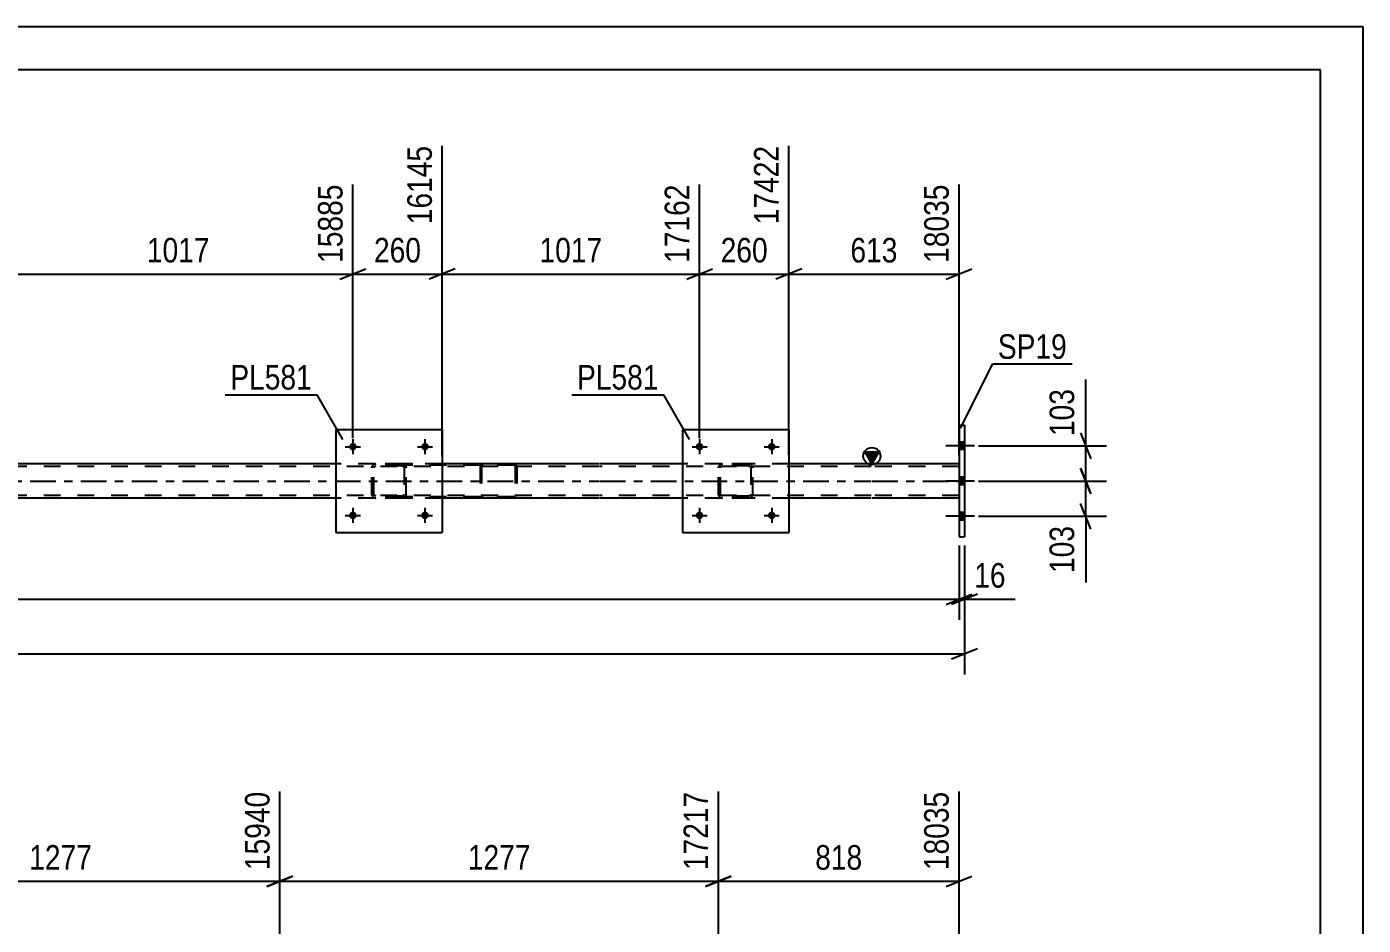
# Model space of a CAD drawing. Header units: millimetres. Extents: x 0 to 841, y 0 to 594.
# Drawn here: x 685.3 to 841, y 489.4 to 594 of the extents above; entities that cross this region are included whole.
import ezdxf

# ---------------------------------------------------------------- set-up
doc = ezdxf.new("R2010")
doc.units = ezdxf.units.MM
doc.linetypes.add('DXK_LINE_DOT2', pattern=[3.9198, 1.9599, -1.9599])
doc.linetypes.add('DXK_LINE_DOT3', pattern=[5.9187, 2.979, -0.9799, 0.9799, -0.9799])
doc.styles.add('Arial Narrow', font='ARIALN.TTF', dxfattribs={"height": 0.2})

# ---------------------------------------------------------------- blocks, each defined once
blk = doc.blocks.new('Unknown-814521562-1135 - 14273')
at = {"color": 5, "linetype": 'Continuous'}
for p, q in [((841, 594), (0, 594)), ((841, 0), (841, 594)), ((836, 589), (5, 589)), ((836, 5), (836, 589))]:
    blk.add_line(p, q, dxfattribs=at)
blk = doc.blocks.new('Bolt-814521562-5054 - 4986')
at = {"linetype": 'Continuous'}
for points in [[(794.56, 544.76), (794.56, 545.64), (793.92, 545.64), (793.92, 544.76)], [(794.56, 544.76), (794.56, 545.64), (793.92, 545.64), (793.92, 544.76)], [(794.56, 544.76), (794.56, 545.64), (793.92, 545.64), (793.92, 544.76)], [(794.56, 540.66), (794.56, 541.54), (793.92, 541.54), (793.92, 540.66)], [(794.56, 540.66), (794.56, 541.54), (793.92, 541.54), (793.92, 540.66)], [(794.56, 536.56), (794.56, 537.44), (793.92, 537.44), (793.92, 536.56)], [(794.56, 536.56), (794.56, 537.44), (793.92, 537.44), (793.92, 536.56)], [(794.56, 536.56), (794.56, 537.44), (793.92, 537.44), (793.92, 536.56)]]:
    blk.add_hatch(color=1, dxfattribs=at).paths.add_polyline_path(points)
at = {"color": 1, "linetype": 'Continuous'}
for p, q in [((795.72, 545.2), (792.4, 545.2)), ((795.72, 545.2), (792.4, 545.2)), ((795.72, 545.2), (792.4, 545.2)), ((794.56, 545.64), (793.92, 545.64)), ((794.56, 545.64), (793.92, 545.64)), ((794.56, 545.64), (793.92, 545.64)), ((794.56, 544.76), (793.92, 544.76)), ((794.56, 544.76), (793.92, 544.76)), ((794.56, 544.76), (793.92, 544.76)), ((795.72, 541.1), (792.4, 541.1)), ((795.72, 541.1), (792.4, 541.1)), ((794.56, 541.54), (793.92, 541.54)), ((794.56, 541.54), (793.92, 541.54)), ((794.56, 540.66), (793.92, 540.66)), ((794.56, 540.66), (793.92, 540.66)), ((794.56, 537.44), (793.92, 537.44)), ((794.56, 537.44), (793.92, 537.44)), ((794.56, 537.44), (793.92, 537.44)), ((795.72, 537), (792.4, 537)), ((795.72, 537), (792.4, 537)), ((795.72, 537), (792.4, 537)), ((794.56, 536.56), (793.92, 536.56)), ((794.56, 536.56), (793.92, 536.56)), ((794.56, 536.56), (793.92, 536.56))]:
    blk.add_line(p, q, dxfattribs=at)
blk = doc.blocks.new('Bolt-814521562-5219 - 4986')
at = {"linetype": 'Continuous'}
for points in [[(723.76, 537.1, -1), (722.88, 537.1, -1)], [(732.16, 537.1, -1), (731.28, 537.1, -1)]]:
    blk.add_hatch(color=1, dxfattribs=at).paths.add_polyline_path(points)
at = {"color": 1, "linetype": 'Continuous'}
for p, q in [((722.44, 537.1), (724.2, 537.1)), ((723.32, 537.98), (723.32, 536.22)), ((730.84, 537.1), (732.6, 537.1)), ((731.72, 537.98), (731.72, 536.22))]:
    blk.add_line(p, q, dxfattribs=at)
blk = doc.blocks.new('Part-814521562-5015 - 4986')
at = {"linetype": 'Continuous'}
blk.add_hatch(color=2, dxfattribs=at).paths.add_polyline_path([(783.77, 543.1), (782.97, 544.5), (784.57, 544.5)])
at = {"color": 2, "linetype": 'Continuous'}
for p, q in [((783.77, 543.1), (782.97, 544.5)), ((782.97, 544.5), (784.57, 544.5)), ((784.57, 544.5), (783.77, 543.1)), ((721.32, 543.1), (682.64, 543.1)), ((752, 543.1), (733.72, 543.1)), ((761.7, 543.1), (752.1, 543.1)), ((783.7, 543.1), (774.1, 543.1)), ((793.92, 543.1), (783.8, 543.1)), ((721.32, 539.1), (682.64, 539.1)), ((752, 539.1), (733.72, 539.1)), ((761.7, 539.1), (752.1, 539.1)), ((783.7, 539.1), (774.1, 539.1)), ((793.92, 539.1), (783.8, 539.1))]:
    blk.add_line(p, q, dxfattribs=at)
at = {"color": 7, "linetype": 'DXK_LINE_DOT2'}
for p, q in [((752, 542.78), (87.94, 542.78)), ((733.72, 543.1), (721.32, 543.1)), ((783.7, 542.78), (752.1, 542.78)), ((774.1, 543.1), (761.7, 543.1)), ((793.92, 542.78), (783.8, 542.78)), ((793.92, 543.1), (793.92, 539.1)), ((752, 539.42), (87.94, 539.42)), ((733.72, 539.1), (721.32, 539.1)), ((783.7, 539.42), (752.1, 539.42)), ((774.1, 539.1), (761.7, 539.1)), ((793.92, 539.42), (783.8, 539.42))]:
    blk.add_line(p, q, dxfattribs=at)
at = {"color": 7, "linetype": 'DXK_LINE_DOT3'}
for p, q in [((87.94, 541.1), (752, 541.1)), ((752.1, 541.1), (783.7, 541.1)), ((783.8, 541.1), (793.92, 541.1))]:
    blk.add_line(p, q, dxfattribs=at)
at = {"color": 2, "linetype": 'Continuous'}
blk.add_circle((783.77, 544), 1, dxfattribs=at)
blk = doc.blocks.new('Part-814521562-5077 - 4986')
at = {"color": 7, "linetype": 'DXK_LINE_DOT2'}
for p, q in [((742.06, 543.1), (726.73, 543.1)), ((742.06, 542.94), (726.73, 542.94)), ((738.17, 542.91), (738.15, 542.78)), ((738.15, 542.78), (738.15, 539.42)), ((738.32, 542.78), (738.33, 542.84)), ((738.32, 542.78), (738.32, 539.42)), ((738.33, 542.84), (738.37, 542.9)), ((738.49, 543.1), (738.36, 543.08)), ((738.37, 542.9), (738.42, 542.93)), ((738.42, 542.93), (738.49, 542.94)), ((742.19, 543.08), (742.06, 543.1)), ((742.06, 542.94), (742.13, 542.93)), ((742.13, 542.93), (742.15, 542.92)), ((742.15, 542.92), (742.18, 542.9)), ((742.18, 542.9), (742.22, 542.84)), ((742.22, 542.84), (742.23, 542.78)), ((742.23, 542.78), (742.23, 539.42)), ((742.4, 542.78), (742.38, 542.91)), ((742.4, 542.78), (742.4, 539.42)), ((742.06, 539.26), (726.73, 539.26)), ((742.06, 539.1), (726.73, 539.1)), ((738.15, 539.42), (738.17, 539.3)), ((738.33, 539.36), (738.32, 539.42)), ((738.37, 539.31), (738.33, 539.36)), ((738.36, 539.13), (738.49, 539.1)), ((738.42, 539.28), (738.37, 539.31)), ((738.49, 539.26), (738.42, 539.28)), ((742.06, 539.26), (742.13, 539.28)), ((742.06, 539.1), (742.19, 539.13)), ((742.13, 539.28), (742.15, 539.29)), ((742.15, 539.29), (742.18, 539.31)), ((742.22, 539.36), (742.18, 539.31)), ((742.23, 539.42), (742.22, 539.36)), ((742.38, 539.3), (742.4, 539.42))]:
    blk.add_line(p, q, dxfattribs=at)
for centre, start, end in [((738.48, 542.77), 110.7583, 155.68), ((742.08, 542.77), 24.32, 69.2417), ((738.48, 539.44), 204.32, 249.2417)]:
    blk.add_arc(centre, 0.331, start, end, dxfattribs=at)
blk = doc.blocks.new('Part-814521562-5201 - 4986')
at = {"color": 2, "linetype": 'Continuous'}
for p, q in [((721.32, 547.1), (721.32, 535.1)), ((721.32, 547.1), (733.72, 547.1)), ((733.72, 547.1), (733.72, 535.1)), ((721.32, 535.1), (733.72, 535.1))]:
    blk.add_line(p, q, dxfattribs=at)
blk = doc.blocks.new('Bolt-814521562-5217 - 4986')
at = {"linetype": 'Continuous'}
for points in [[(764.14, 537.1, -1), (763.26, 537.1, -1)], [(772.54, 537.1, -1), (771.66, 537.1, -1)]]:
    blk.add_hatch(color=1, dxfattribs=at).paths.add_polyline_path(points)
at = {"color": 1, "linetype": 'Continuous'}
for p, q in [((762.82, 537.1), (764.58, 537.1)), ((763.7, 537.98), (763.7, 536.22)), ((771.22, 537.1), (772.98, 537.1)), ((772.1, 537.98), (772.1, 536.22))]:
    blk.add_line(p, q, dxfattribs=at)
blk = doc.blocks.new('Part-814521562-5107 - 4986')
at = {"color": 2, "linetype": 'Continuous'}
for p, q in [((793.92, 547.6), (794.56, 547.6)), ((793.92, 547.6), (793.92, 534.6)), ((794.56, 547.6), (794.56, 534.6)), ((793.92, 534.6), (794.56, 534.6))]:
    blk.add_line(p, q, dxfattribs=at)
blk = doc.blocks.new('Part-814521562-5195 - 4986')
at = {"color": 2, "linetype": 'Continuous'}
for p, q in [((761.7, 547.1), (761.7, 535.1)), ((761.7, 547.1), (774.1, 547.1)), ((774.1, 547.1), (774.1, 535.1)), ((761.7, 535.1), (774.1, 535.1))]:
    blk.add_line(p, q, dxfattribs=at)
blk = doc.blocks.new('Part-814521562-5196 - 4986')
at = {"color": 7, "linetype": 'DXK_LINE_DOT2'}
for p, q in [((765.9, 542.62), (765.94, 542.81)), ((765.94, 542.81), (765.9, 542.62)), ((765.9, 539.58), (765.9, 542.62)), ((766.14, 542.62), (766.16, 542.71)), ((766.14, 539.58), (766.14, 542.62)), ((766.16, 542.71), (766.21, 542.79)), ((766.2, 543.07), (766.38, 543.1)), ((766.38, 543.1), (766.2, 543.07)), ((766.21, 542.79), (766.29, 542.84)), ((766.29, 542.84), (766.38, 542.86)), ((769.42, 543.1), (766.38, 543.1)), ((769.42, 542.86), (766.38, 542.86)), ((769.42, 543.1), (769.61, 543.07)), ((769.61, 543.07), (769.42, 543.1)), ((769.42, 542.86), (769.52, 542.84)), ((769.52, 542.84), (769.59, 542.79)), ((769.59, 542.79), (769.65, 542.71)), ((769.65, 542.71), (769.66, 542.62)), ((769.66, 542.62), (769.66, 539.58)), ((769.87, 542.81), (769.9, 542.62)), ((769.9, 542.62), (769.87, 542.81)), ((769.9, 539.58), (769.9, 542.62)), ((765.94, 539.4), (765.9, 539.58)), ((765.9, 539.58), (765.94, 539.4)), ((766.16, 539.49), (766.14, 539.58)), ((766.21, 539.41), (766.16, 539.49)), ((766.38, 539.1), (766.2, 539.14)), ((766.2, 539.14), (766.38, 539.1)), ((766.29, 539.36), (766.21, 539.41)), ((766.38, 539.34), (766.29, 539.36)), ((769.42, 539.34), (766.38, 539.34)), ((769.42, 539.1), (766.38, 539.1)), ((769.52, 539.36), (769.42, 539.34)), ((769.61, 539.14), (769.42, 539.1)), ((769.42, 539.1), (769.61, 539.14)), ((769.59, 539.41), (769.52, 539.36)), ((769.65, 539.49), (769.59, 539.41)), ((769.66, 539.58), (769.65, 539.49)), ((769.9, 539.58), (769.87, 539.4)), ((769.87, 539.4), (769.9, 539.58))]:
    blk.add_line(p, q, dxfattribs=at)
at = {"color": 7, "linetype": 'DXK_LINE_DOT3'}
blk.add_line((767.9, 541.1), (767.9, 541.1), dxfattribs=at)
at = {"color": 7, "linetype": 'DXK_LINE_DOT2'}
for centre, start, end in [((766.38, 542.62), 112.5, 157.5), ((766.38, 542.62), 112.5, 157.5), ((769.42, 542.62), 22.5, 67.5), ((769.42, 542.62), 22.5, 67.5), ((766.38, 539.58), 202.5, 247.5), ((766.38, 539.58), 202.5, 247.5), ((769.42, 539.58), 292.5, 337.5), ((769.42, 539.58), 292.5, 337.5)]:
    blk.add_arc(centre, 0.48, start, end, dxfattribs=at)
blk = doc.blocks.new('Part-814521562-5202 - 4986')
at = {"color": 7, "linetype": 'DXK_LINE_DOT2'}
for p, q in [((725.52, 542.62), (725.56, 542.81)), ((725.56, 542.81), (725.52, 542.62)), ((725.52, 539.58), (725.52, 542.62)), ((725.76, 542.62), (725.78, 542.71)), ((725.76, 539.58), (725.76, 542.62)), ((725.78, 542.71), (725.83, 542.79)), ((725.82, 543.07), (726, 543.1)), ((726, 543.1), (725.82, 543.07)), ((725.83, 542.79), (725.91, 542.84)), ((725.91, 542.84), (726, 542.86)), ((729.04, 543.1), (726, 543.1)), ((729.04, 542.86), (726, 542.86)), ((729.04, 543.1), (729.23, 543.07)), ((729.23, 543.07), (729.04, 543.1)), ((729.04, 542.86), (729.14, 542.84)), ((729.14, 542.84), (729.21, 542.79)), ((729.21, 542.79), (729.27, 542.71)), ((729.27, 542.71), (729.28, 542.62)), ((729.28, 542.62), (729.28, 539.58)), ((729.49, 542.81), (729.52, 542.62)), ((729.52, 542.62), (729.49, 542.81)), ((729.52, 539.58), (729.52, 542.62)), ((725.56, 539.4), (725.52, 539.58)), ((725.52, 539.58), (725.56, 539.4)), ((725.78, 539.49), (725.76, 539.58)), ((725.83, 539.41), (725.78, 539.49)), ((726, 539.1), (725.82, 539.14)), ((725.82, 539.14), (726, 539.1)), ((725.91, 539.36), (725.83, 539.41)), ((726, 539.34), (725.91, 539.36)), ((729.04, 539.34), (726, 539.34)), ((729.04, 539.1), (726, 539.1)), ((729.14, 539.36), (729.04, 539.34)), ((729.23, 539.14), (729.04, 539.1)), ((729.04, 539.1), (729.23, 539.14)), ((729.21, 539.41), (729.14, 539.36)), ((729.27, 539.49), (729.21, 539.41)), ((729.28, 539.58), (729.27, 539.49)), ((729.52, 539.58), (729.49, 539.4)), ((729.49, 539.4), (729.52, 539.58))]:
    blk.add_line(p, q, dxfattribs=at)
at = {"color": 7, "linetype": 'DXK_LINE_DOT3'}
blk.add_line((727.52, 541.1), (727.52, 541.1), dxfattribs=at)
at = {"color": 7, "linetype": 'DXK_LINE_DOT2'}
for centre, start, end in [((726, 542.62), 112.5, 157.5), ((726, 542.62), 112.5, 157.5), ((729.04, 542.62), 22.5, 67.5), ((729.04, 542.62), 22.5, 67.5), ((726, 539.58), 202.5, 247.5), ((726, 539.58), 202.5, 247.5), ((729.04, 539.58), 292.5, 337.5), ((729.04, 539.58), 292.5, 337.5)]:
    blk.add_arc(centre, 0.48, start, end, dxfattribs=at)
blk = doc.blocks.new('Bolt-814521562-5216 - 4986')
at = {"linetype": 'Continuous'}
for points in [[(764.14, 545.1, -1), (763.26, 545.1, -1)], [(772.54, 545.1, -1), (771.66, 545.1, -1)]]:
    blk.add_hatch(color=1, dxfattribs=at).paths.add_polyline_path(points)
at = {"color": 1, "linetype": 'Continuous'}
for p, q in [((762.82, 545.1), (764.58, 545.1)), ((763.7, 545.98), (763.7, 544.22)), ((771.22, 545.1), (772.98, 545.1)), ((772.1, 545.98), (772.1, 544.22))]:
    blk.add_line(p, q, dxfattribs=at)
blk = doc.blocks.new('Bolt-814521562-5218 - 4986')
at = {"linetype": 'Continuous'}
for points in [[(723.76, 545.1, -1), (722.88, 545.1, -1)], [(732.16, 545.1, -1), (731.28, 545.1, -1)]]:
    blk.add_hatch(color=1, dxfattribs=at).paths.add_polyline_path(points)
at = {"color": 1, "linetype": 'Continuous'}
for p, q in [((722.44, 545.1), (724.2, 545.1)), ((723.32, 545.98), (723.32, 544.22)), ((730.84, 545.1), (732.6, 545.1)), ((731.72, 545.98), (731.72, 544.22))]:
    blk.add_line(p, q, dxfattribs=at)
blk = doc.blocks.new('StraightDimension-814521562-5855 - 4986')
at = {"color": 7, "linetype": 'Continuous'}
for p, q in [((794.56, 533.6), (794.56, 518.58)), ((793.06, 520.38), (796.06, 521.58)), ((87.3, 520.98), (794.56, 520.98))]:
    blk.add_line(p, q, dxfattribs=at)
blk = doc.blocks.new('StraightDimension-814521562-5843 - 4986')
at = {"color": 7, "linetype": 'Continuous'}
for p, q in [((774.1, 544.1), (774.1, 580.14)), ((793.92, 544.1), (793.92, 575.64)), ((775.6, 565.8), (772.6, 564.6)), ((774.1, 565.2), (793.92, 565.2)), ((792.42, 564.6), (795.42, 565.8))]:
    blk.add_line(p, q, dxfattribs=at)
at = {"color": 0, "linetype": 'Continuous'}
blk.add_wipeout([(793.32, 576.24), (789.12, 576.24), (789.12, 565.9), (793.32, 565.9)], dxfattribs=at)
at = {"color": 0}
blk.add_wipeout([(787.36, 565.95), (787.36, 570.15), (780.67, 570.15), (780.67, 565.95)], dxfattribs=at)
at = {"color": 3, "linetype": 'Continuous', "style": 'Arial Narrow'}
blk.add_text('18035', height=2.863, rotation=90.0002, dxfattribs=at).set_placement((792.72, 566.5))
at = {"color": 3, "style": 'Arial Narrow'}
blk.add_text('613', height=2.863, dxfattribs=at).set_placement((781.27, 566.55))
blk = doc.blocks.new('StraightDimension-814521562-5767 - 4986')
at = {"color": 7, "linetype": 'Continuous'}
for p, q in [((682.64, 544.1), (682.64, 580.14)), ((723.32, 546.1), (723.32, 575.64)), ((684.14, 565.8), (681.14, 564.6)), ((682.64, 565.2), (723.32, 565.2)), ((721.82, 564.6), (724.82, 565.8))]:
    blk.add_line(p, q, dxfattribs=at)
at = {"color": 0, "linetype": 'Continuous'}
blk.add_wipeout([(722.72, 576.24), (718.52, 576.24), (718.52, 565.9), (722.72, 565.9)], dxfattribs=at)
at = {"color": 0}
blk.add_wipeout([(707.24, 565.95), (707.24, 570.15), (698.73, 570.15), (698.73, 565.95)], dxfattribs=at)
at = {"color": 3, "linetype": 'Continuous', "style": 'Arial Narrow'}
blk.add_text('15885', height=2.863, rotation=90.0002, dxfattribs=at).set_placement((722.12, 566.5))
at = {"color": 3, "style": 'Arial Narrow'}
blk.add_text('1017', height=2.863, dxfattribs=at).set_placement((699.33, 566.55))
blk = doc.blocks.new('StraightDimension-814521562-5787 - 4986')
at = {"color": 7, "linetype": 'Continuous'}
for p, q in [((733.72, 544.1), (733.72, 580.14)), ((723.32, 546.1), (723.32, 575.64)), ((721.82, 564.6), (724.82, 565.8)), ((723.32, 565.2), (733.72, 565.2)), ((735.22, 565.8), (732.22, 564.6))]:
    blk.add_line(p, q, dxfattribs=at)
at = {"color": 0}
blk.add_wipeout([(731.87, 565.95), (731.87, 570.15), (725.18, 570.15), (725.18, 565.95)], dxfattribs=at)
at = {"color": 3, "style": 'Arial Narrow'}
blk.add_text('260', height=2.863, dxfattribs=at).set_placement((725.78, 566.55))
at = {"color": 0, "linetype": 'Continuous'}
blk.add_wipeout([(733.12, 580.74), (728.92, 580.74), (728.92, 570.4), (733.12, 570.4)], dxfattribs=at)
at = {"color": 3, "linetype": 'Continuous', "style": 'Arial Narrow'}
blk.add_text('16145', height=2.863, rotation=90.0002, dxfattribs=at).set_placement((732.52, 571))
blk = doc.blocks.new('StraightDimension-814521562-5807 - 4986')
at = {"color": 7, "linetype": 'Continuous'}
for p, q in [((733.72, 544.1), (733.72, 580.14)), ((763.7, 546.1), (763.7, 575.64)), ((735.22, 565.8), (732.22, 564.6)), ((733.72, 565.2), (763.7, 565.2)), ((762.2, 564.6), (765.2, 565.8))]:
    blk.add_line(p, q, dxfattribs=at)
at = {"color": 0, "linetype": 'Continuous'}
blk.add_wipeout([(763.1, 576.24), (758.9, 576.24), (758.9, 565.9), (763.1, 565.9)], dxfattribs=at)
at = {"color": 0}
blk.add_wipeout([(752.97, 565.95), (752.97, 570.15), (744.46, 570.15), (744.46, 565.95)], dxfattribs=at)
at = {"color": 3, "linetype": 'Continuous', "style": 'Arial Narrow'}
blk.add_text('17162', height=2.863, rotation=90.0002, dxfattribs=at).set_placement((762.5, 566.5))
at = {"color": 3, "style": 'Arial Narrow'}
blk.add_text('1017', height=2.863, dxfattribs=at).set_placement((745.06, 566.55))
blk = doc.blocks.new('StraightDimension-814521562-5827 - 4986')
at = {"color": 7, "linetype": 'Continuous'}
for p, q in [((774.1, 544.1), (774.1, 580.14)), ((763.7, 546.1), (763.7, 575.64)), ((762.2, 564.6), (765.2, 565.8)), ((763.7, 565.2), (774.1, 565.2)), ((775.6, 565.8), (772.6, 564.6))]:
    blk.add_line(p, q, dxfattribs=at)
at = {"color": 0}
blk.add_wipeout([(772.25, 565.95), (772.25, 570.15), (765.56, 570.15), (765.56, 565.95)], dxfattribs=at)
at = {"color": 3, "style": 'Arial Narrow'}
blk.add_text('260', height=2.863, dxfattribs=at).set_placement((766.16, 566.55))
at = {"color": 0, "linetype": 'Continuous'}
blk.add_wipeout([(773.5, 580.74), (769.3, 580.74), (769.3, 570.4), (773.5, 570.4)], dxfattribs=at)
at = {"color": 3, "linetype": 'Continuous', "style": 'Arial Narrow'}
blk.add_text('17422', height=2.863, rotation=90.0002, dxfattribs=at).set_placement((772.9, 571))
blk = doc.blocks.new('StraightDimension-814521562-8627 - 4986')
at = {"color": 7, "linetype": 'Continuous'}
for p, q in [((793.92, 533.6), (793.92, 524.93)), ((794.56, 533.6), (794.56, 524.93)), ((792.42, 526.73), (795.42, 527.93)), ((796.06, 527.93), (793.06, 526.73)), ((793.92, 527.33), (794.56, 527.33))]:
    blk.add_line(p, q, dxfattribs=at)
at = {"color": 0}
blk.add_wipeout([(799.95, 528.08), (799.95, 532.28), (795.09, 532.28), (795.09, 528.08)], dxfattribs=at)
at = {"color": 7, "linetype": 'Continuous'}
blk.add_line((794.56, 527.33), (800.47, 527.33), dxfattribs=at)
blk.add_line((794.56, 527.33), (800.47, 527.33), dxfattribs=at)
at = {"color": 3, "style": 'Arial Narrow'}
blk.add_text('16', height=2.863, dxfattribs=at).set_placement((795.69, 528.68))
blk = doc.blocks.new('StraightDimension-814521562-8628 - 4986')
at = {"color": 7, "linetype": 'Continuous'}
for p, q in [((793.92, 533.6), (793.92, 524.93)), ((792.42, 526.73), (795.42, 527.93)), ((87.94, 527.33), (793.92, 527.33))]:
    blk.add_line(p, q, dxfattribs=at)
blk = doc.blocks.new('StraightDimension-814521562-10087 - 4986')
at = {"color": 7, "linetype": 'Continuous'}
for p, q in [((808.08, 546.7), (809.28, 543.7)), ((796.19, 545.2), (811.08, 545.2)), ((808.68, 541.1), (808.68, 545.2)), ((809.28, 539.6), (808.08, 542.6)), ((796.19, 541.1), (811.08, 541.1))]:
    blk.add_line(p, q, dxfattribs=at)
at = {"color": 0}
blk.add_wipeout([(807.93, 552.41), (803.73, 552.41), (803.73, 545.73), (807.93, 545.73)], dxfattribs=at)
at = {"color": 7, "linetype": 'Continuous'}
blk.add_line((808.68, 545.2), (808.68, 552.94), dxfattribs=at)
blk.add_line((808.68, 545.2), (808.68, 552.94), dxfattribs=at)
at = {"color": 3, "style": 'Arial Narrow'}
blk.add_text('103', height=2.863, rotation=90.0002, dxfattribs=at).set_placement((807.33, 546.33))
blk = doc.blocks.new('StraightDimension-814521562-10088 - 4986')
at = {"color": 7, "linetype": 'Continuous'}
for p, q in [((808.08, 542.6), (809.28, 539.6)), ((796.19, 541.1), (811.08, 541.1)), ((808.68, 537), (808.68, 541.1)), ((809.28, 535.5), (808.08, 538.5)), ((796.19, 537), (811.08, 537))]:
    blk.add_line(p, q, dxfattribs=at)
at = {"color": 0}
blk.add_wipeout([(807.93, 536.48), (803.73, 536.48), (803.73, 529.79), (807.93, 529.79)], dxfattribs=at)
at = {"color": 7, "linetype": 'Continuous'}
blk.add_line((808.68, 537), (808.68, 529.27), dxfattribs=at)
blk.add_line((808.68, 537), (808.68, 529.27), dxfattribs=at)
at = {"color": 3, "style": 'Arial Narrow'}
blk.add_text('103', height=2.863, rotation=90.0002, dxfattribs=at).set_placement((807.33, 530.39))
blk = doc.blocks.new('StraightDimension-814521562-4115 - 3269')
at = {"color": 7, "linetype": 'Continuous'}
for p, q in [((663.74, 466.9), (663.74, 504.93)), ((714.82, 466.9), (714.82, 504.93)), ((665.24, 495.09), (662.24, 493.89)), ((713.32, 493.89), (716.32, 495.09)), ((663.74, 494.49), (714.82, 494.49))]:
    blk.add_line(p, q, dxfattribs=at)
at = {"color": 0, "linetype": 'Continuous'}
blk.add_wipeout([(714.22, 505.53), (710.02, 505.53), (710.02, 495.19), (714.22, 495.19)], dxfattribs=at)
at = {"color": 0}
blk.add_wipeout([(693.54, 495.24), (693.54, 499.44), (685.03, 499.44), (685.03, 495.24)], dxfattribs=at)
at = {"color": 3, "linetype": 'Continuous', "style": 'Arial Narrow'}
blk.add_text('15940', height=2.863, rotation=90.0002, dxfattribs=at).set_placement((713.62, 495.79))
at = {"color": 3, "style": 'Arial Narrow'}
blk.add_text('1277', height=2.863, dxfattribs=at).set_placement((685.63, 495.84))
blk = doc.blocks.new('StraightDimension-814521562-4125 - 3269')
at = {"color": 7, "linetype": 'Continuous'}
for p, q in [((714.82, 466.9), (714.82, 504.93)), ((765.9, 466.9), (765.9, 504.93)), ((716.32, 495.09), (713.32, 493.89)), ((764.4, 493.89), (767.4, 495.09)), ((714.82, 494.49), (765.9, 494.49))]:
    blk.add_line(p, q, dxfattribs=at)
at = {"color": 0, "linetype": 'Continuous'}
blk.add_wipeout([(765.3, 505.53), (761.1, 505.53), (761.1, 495.19), (765.3, 495.19)], dxfattribs=at)
at = {"color": 0}
blk.add_wipeout([(744.62, 495.24), (744.62, 499.44), (736.11, 499.44), (736.11, 495.24)], dxfattribs=at)
at = {"color": 3, "linetype": 'Continuous', "style": 'Arial Narrow'}
blk.add_text('17217', height=2.863, rotation=90.0002, dxfattribs=at).set_placement((764.7, 495.79))
at = {"color": 3, "style": 'Arial Narrow'}
blk.add_text('1277', height=2.863, dxfattribs=at).set_placement((736.71, 495.84))
blk = doc.blocks.new('StraightDimension-814521562-4135 - 3269')
at = {"color": 7, "linetype": 'Continuous'}
for p, q in [((765.9, 466.9), (765.9, 504.93)), ((793.92, 458.99), (793.92, 504.93)), ((767.4, 495.09), (764.4, 493.89)), ((792.42, 493.89), (795.42, 495.09)), ((765.9, 494.49), (793.92, 494.49))]:
    blk.add_line(p, q, dxfattribs=at)
at = {"color": 0, "linetype": 'Continuous'}
blk.add_wipeout([(793.32, 505.53), (789.12, 505.53), (789.12, 495.19), (793.32, 495.19)], dxfattribs=at)
at = {"color": 0}
blk.add_wipeout([(783.26, 495.24), (783.26, 499.44), (776.57, 499.44), (776.57, 495.24)], dxfattribs=at)
at = {"color": 3, "linetype": 'Continuous', "style": 'Arial Narrow'}
blk.add_text('18035', height=2.863, rotation=90.0002, dxfattribs=at).set_placement((792.72, 495.79))
at = {"color": 3, "style": 'Arial Narrow'}
blk.add_text('818', height=2.863, dxfattribs=at).set_placement((777.17, 495.84))
blk = doc.blocks.new('StraightDimension-814521562-10393 - 3269')
at = {"color": 7, "linetype": 'Continuous'}
for p, q in [((647.89, 454.99), (647.89, 491.35)), ((727.45, 454.99), (727.45, 486.85)), ((649.39, 477.01), (646.39, 475.81)), ((647.89, 476.41), (727.45, 476.41)), ((725.95, 475.81), (728.95, 477.01))]:
    blk.add_line(p, q, dxfattribs=at)
at = {"color": 0, "linetype": 'Continuous'}
blk.add_wipeout([(726.85, 487.45), (722.65, 487.45), (722.65, 477.11), (726.85, 477.11)], dxfattribs=at)
at = {"color": 0}
blk.add_wipeout([(691.92, 477.16), (691.92, 481.36), (683.41, 481.36), (683.41, 477.16)], dxfattribs=at)
at = {"color": 3, "linetype": 'Continuous', "style": 'Arial Narrow'}
blk.add_text('16255', height=2.863, rotation=90.0002, dxfattribs=at).set_placement((726.25, 477.71))
at = {"color": 3, "style": 'Arial Narrow'}
blk.add_text('1989', height=2.863, dxfattribs=at).set_placement((684.01, 477.76))
blk = doc.blocks.new('Mark-814521562-5197 - 4986')
at = {"color": 0}
blk.add_wipeout([(718.55, 551.75), (718.55, 554.75), (709.05, 554.75), (709.05, 551.75)], dxfattribs=at)
blk.add_wipeout([(718.55, 551.75), (718.55, 554.75), (709.05, 554.75), (709.05, 551.75)], dxfattribs=at)
at = {"color": 30, "linetype": 'Continuous'}
for p in [(708.45, 551.15), (722.15, 545.95)]:
    blk.add_line(p, (719.15, 551.15), dxfattribs=at)
at = {"color": 3, "style": 'Arial Narrow'}
blk.add_text('PL581', height=2.863, dxfattribs=at).set_placement((709.05, 551.75))
blk = doc.blocks.new('Mark-814521562-5103 - 4986')
at = {"color": 0}
blk.add_wipeout([(806.48, 555.33), (806.48, 558.33), (798.44, 558.33), (798.44, 555.33)], dxfattribs=at)
blk.add_wipeout([(806.48, 555.33), (806.48, 558.33), (798.44, 558.33), (798.44, 555.33)], dxfattribs=at)
at = {"color": 30, "linetype": 'Continuous'}
for p, q in [((794.08, 547.26), (797.84, 554.73)), ((797.84, 554.73), (807.08, 554.73))]:
    blk.add_line(p, q, dxfattribs=at)
at = {"color": 3, "style": 'Arial Narrow'}
blk.add_text('SP19', height=2.863, dxfattribs=at).set_placement((798.44, 555.33))
blk = doc.blocks.new('Mark-814521562-5191 - 4986')
at = {"color": 0}
blk.add_wipeout([(758.93, 551.75), (758.93, 554.75), (749.43, 554.75), (749.43, 551.75)], dxfattribs=at)
blk.add_wipeout([(758.93, 551.75), (758.93, 554.75), (749.43, 554.75), (749.43, 551.75)], dxfattribs=at)
at = {"color": 30, "linetype": 'Continuous'}
for p in [(748.83, 551.15), (762.53, 545.95)]:
    blk.add_line(p, (759.53, 551.15), dxfattribs=at)
at = {"color": 3, "style": 'Arial Narrow'}
blk.add_text('PL581', height=2.863, dxfattribs=at).set_placement((749.43, 551.75))

msp = doc.modelspace()

# ---------------------------------------------------------------- block references
for name in ['Unknown-814521562-1135 - 14273', 'Part-814521562-5201 - 4986', 'Part-814521562-5195 - 4986', 'Part-814521562-5107 - 4986', 'Part-814521562-5015 - 4986', 'Bolt-814521562-5218 - 4986', 'Bolt-814521562-5216 - 4986', 'Bolt-814521562-5054 - 4986', 'Part-814521562-5202 - 4986', 'Part-814521562-5077 - 4986', 'Part-814521562-5196 - 4986', 'Bolt-814521562-5219 - 4986', 'Bolt-814521562-5217 - 4986']:
    msp.add_blockref(name, (0, 0))

# ---------------------------------------------------------------- next in the draw order: block references
for name in ['StraightDimension-814521562-5767 - 4986', 'StraightDimension-814521562-5843 - 4986', 'StraightDimension-814521562-5855 - 4986', 'StraightDimension-814521562-4115 - 3269']:
    msp.add_blockref(name, (0, 0))

# ---------------------------------------------------------------- next in the draw order: block references
for name in ['StraightDimension-814521562-5787 - 4986', 'StraightDimension-814521562-10087 - 4986', 'StraightDimension-814521562-8627 - 4986', 'StraightDimension-814521562-4125 - 3269']:
    msp.add_blockref(name, (0, 0))

# ---------------------------------------------------------------- next in the draw order: block references
for name in ['StraightDimension-814521562-5807 - 4986', 'Mark-814521562-5103 - 4986', 'Mark-814521562-5197 - 4986', 'StraightDimension-814521562-8628 - 4986', 'StraightDimension-814521562-4135 - 3269', 'StraightDimension-814521562-10393 - 3269']:
    msp.add_blockref(name, (0, 0))

# ---------------------------------------------------------------- next in the draw order: block references
for name in ['StraightDimension-814521562-5827 - 4986', 'StraightDimension-814521562-10088 - 4986']:
    msp.add_blockref(name, (0, 0))

# ---------------------------------------------------------------- next in the draw order: block references
msp.add_blockref('Mark-814521562-5191 - 4986', (0, 0))

doc.saveas('drawing.dxf')
